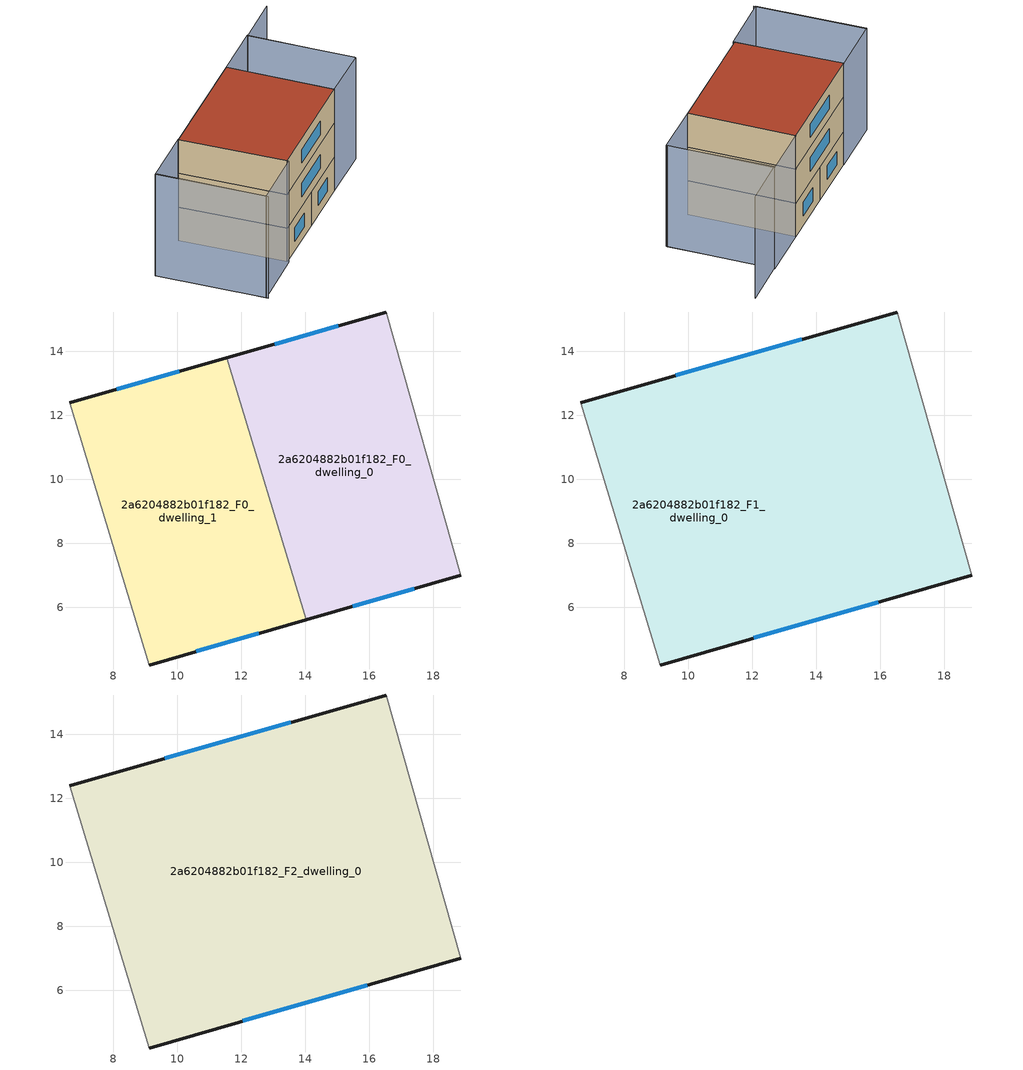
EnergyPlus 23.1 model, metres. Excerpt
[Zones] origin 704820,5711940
2a6204882b01f182_F0_dwelling_0
 floor ground (EU_floor_Construction): 16.53,15.23 18.87,7.01 14.04,5.61 11.55,13.8 z0
 wall outside (EU_wall_Construction): 16.53,15.23 11.55,13.8 / 14.04,5.61 18.87,7.01 z0:3
 wall adiabatic (EU_wall_Construction): 18.87,7.01 16.53,15.23 z0:3
 wall to 2a6204882b01f182_F0_dwelling_1 (EU_wall_Construction): 11.55,13.8 14.04,5.61 z0:3
 window (EU_Window_Construction): 15.03,14.8 13.05,14.23 / 15.49,6.03 17.42,6.59 z0.9:2.1
2a6204882b01f182_F0_dwelling_1
 floor ground (EU_floor_Construction): 11.55,13.8 14.04,5.61 9.13,4.2 6.64,12.39 z0
 wall outside (EU_wall_Construction): 11.55,13.8 6.64,12.39 / 9.13,4.2 14.04,5.61 z0:3
 wall adiabatic (EU_wall_Construction): 6.64,12.39 9.13,4.2 z0:3
 window (EU_Window_Construction): 10.07,13.38 8.12,12.82 / 10.6,4.62 12.56,5.19 z0.9:2.1
2a6204882b01f182_F1_dwelling_0
 floor to 2a6204882b01f182_F0_dwelling_0 (EU_floor_Construction): 16.53,15.23 18.87,7.01 14.03,5.61 11.55,13.8 z3
 floor to 2a6204882b01f182_F0_dwelling_1 (EU_floor_Construction): 11.55,13.8 14.03,5.61 9.13,4.2 6.64,12.39 z3
 wall outside (EU_wall_Construction): 16.53,15.23 6.64,12.39 / 9.13,4.2 18.87,7.01 z3:6
 wall adiabatic (EU_wall_Construction): 6.64,12.39 9.13,4.2 / 18.87,7.01 16.53,15.23 z3:6
 window (EU_Window_Construction): 13.56,14.38 9.62,13.25 / 12.06,5.04 15.94,6.16 z3.9:5.1
2a6204882b01f182_F2_dwelling_0
 floor to 2a6204882b01f182_F1_dwelling_0 (EU_floor_Construction): 16.53,15.23 18.87,7.01 9.13,4.2 6.64,12.39 z6
 wall outside (EU_wall_Construction): 16.53,15.23 6.64,12.39 / 9.13,4.2 18.87,7.01 z6:9
 wall adiabatic (EU_wall_Construction): 6.64,12.39 9.13,4.2 / 18.87,7.01 16.53,15.23 z6:9
 window (EU_Window_Construction): 13.56,14.38 9.62,13.25 / 12.06,5.04 15.94,6.16 z6.9:8.1
 roof outside (EU_roof_Construction): 18.87,7.01 16.53,15.23 6.64,12.39 9.13,4.2 z9
shading: 1.95,11.05 4.4,2.51 / 23.22,8.33 20.84,16.42 / 20.84,16.42 24.92,17.62 / 4.35,2.68 1.88,11.03 / 1.88,11.03 6.68,12.45 / 6.68,12.45 9.16,4.1 / 9.16,4.1 4.35,2.68 / 18.87,7.01 16.53,15.23 / 16.53,15.23 20.9,16.47 / 20.9,16.47 23.24,8.25 / 23.24,8.25 18.87,7.01 z0:9
[Building]
EU S2 Campaign: North Axis=0; Terrain=City; Solar Distribution=FullExterior
[Site:Location]
London: Latitude=51.5; Longitude=-0.5; Time Zone=0; Elevation=25
[SizingPeriod:WeatherFileDays]
AnnualSizingPeriod: Begin Month=1; Begin Day of Month=1; End Month=12; End Day of Month=31; Day of Week for Start Day=Monday; Use Weather File Daylight Saving Period=No; Use Weather File Rain and Snow Indicators=No
[MATERIAL]
EU_InternalMass_Material: Roughness=MediumRough; Thickness=0.1; Conductivity=1; Density=1800; Specific Heat=900; Thermal Absorptance=0.9; Solar Absorptance=0.7; Visible Absorptance=0.7
[MATERIAL:NOMASS] Roughness=MediumRough; Thermal Absorptance=0.9; Solar Absorptance=0.7; Visible Absorptance=0.7
Name | Thermal Resistance
EU_wall_NoMass | 0.56902
EU_roof_NoMass | 2.50178
EU_floor_NoMass | 1.93
[WINDOWMATERIAL:SIMPLEGLAZINGSYSTEM]
EU_Window_SimpleGlazing: UFactor=3.61057; Solar Heat Gain Coefficient=0.76; Visible Transmittance=0.76
[CONSTRUCTION]
EU_wall_Construction: EU_wall_NoMass
EU_roof_Construction: EU_roof_NoMass
EU_floor_Construction: EU_floor_NoMass
EU_Window_Construction: EU_Window_SimpleGlazing
EU_InternalMass_Construction: EU_InternalMass_Material
[ZONE] Type=1; Multiplier=1; Ceiling Height=autocalculate; Floor Area=autocalculate; Part of Total Floor Area=Yes
Name | Volume
2a6204882b01f182_F0_dwelling_0 | 131.126
2a6204882b01f182_F1_dwelling_0 | 262.259
2a6204882b01f182_F2_dwelling_0 | 262.273
2a6204882b01f182_F0_dwelling_1 | 131.132
[INTERNALMASS] Construction=EU_InternalMass_Construction
Name | Zone or ZoneList | Surface Area
2a6204882b01f182_F0_dwelling_0_EU_InternalMass | 2a6204882b01f182_F0_dwelling_0 | 43.7085
2a6204882b01f182_F0_dwelling_1_EU_InternalMass | 2a6204882b01f182_F0_dwelling_1 | 43.711
2a6204882b01f182_F1_dwelling_0_EU_InternalMass | 2a6204882b01f182_F1_dwelling_0 | 87.4244
2a6204882b01f182_F2_dwelling_0_EU_InternalMass | 2a6204882b01f182_F2_dwelling_0 | 87.4244
[OTHEREQUIPMENT] Fuel Type=Electricity; Design Level Calculation Method=Watts/Area; Power per Zone Floor Area=1; Fraction Latent=0; Fraction Radiant=0; Fraction Lost=0; Carbon Dioxide Generation Rate=0; EndUse Subcategory=EU_Step8_InternalGains
Name | Zone or ZoneList or Space or SpaceList | Schedule
EU_Step8_InternalGain_2a6204882b01f182_F0_dwelling_0_f000 | 2a6204882b01f182_F0_dwelling_0 | EU_Step8_GainSchedule_2a6204882b01f182_F0_dwelling_0_f000
EU_Step8_InternalGain_2a6204882b01f182_F0_dwelling_1_f000 | 2a6204882b01f182_F0_dwelling_1 | EU_Step8_GainSchedule_2a6204882b01f182_F0_dwelling_1_f000
EU_Step8_InternalGain_2a6204882b01f182_F1_dwelling_0_f000 | 2a6204882b01f182_F1_dwelling_0 | EU_Step8_GainSchedule_2a6204882b01f182_F1_dwelling_0_f000
EU_Step8_InternalGain_2a6204882b01f182_F2_dwelling_0_f000 | 2a6204882b01f182_F2_dwelling_0 | EU_Step8_GainSchedule_2a6204882b01f182_F2_dwelling_0_f000
[ZONEVENTILATION:DESIGNFLOWRATE] Schedule=EU_AlwaysOn; Design Flow Rate Calculation Method=AirChanges/Hour; Air Changes per Hour=0.471031; Ventilation Type=Natural; Fan Pressure Rise=0; Fan Total Efficiency=1; Constant Term Coefficient=1; Temperature Term Coefficient=0; Velocity Term Coefficient=0; Velocity Squared Term Coefficient=0; Minimum Indoor Temperature=-100; Maximum Indoor Temperature=100; Delta Temperature=-100; Minimum Outdoor Temperature=-100; Maximum Outdoor Temperature=100; Maximum Wind Speed=40
Name | Zone or ZoneList or Space or SpaceList
EU_ConstantAir_2a6204882b01f182_F0_dwelling_0 | 2a6204882b01f182_F0_dwelling_0
EU_ConstantAir_2a6204882b01f182_F0_dwelling_1 | 2a6204882b01f182_F0_dwelling_1
EU_ConstantAir_2a6204882b01f182_F1_dwelling_0 | 2a6204882b01f182_F1_dwelling_0
EU_ConstantAir_2a6204882b01f182_F2_dwelling_0 | 2a6204882b01f182_F2_dwelling_0
[HVACTEMPLATE:THERMOSTAT] Constant Heating Setpoint=20; Constant Cooling Setpoint=50
EU_HeatOnly_2a6204882b01f182_F0_dwelling_0; EU_HeatOnly_2a6204882b01f182_F0_dwelling_1; EU_HeatOnly_2a6204882b01f182_F1_dwelling_0; EU_HeatOnly_2a6204882b01f182_F2_dwelling_0
[HVACTEMPLATE:ZONE:IDEALLOADSAIRSYSTEM] System Availability Schedule=EU_AlwaysOn; Maximum Heating Supply Air Temperature=50; Minimum Cooling Supply Air Temperature=13; Maximum Heating Supply Air Humidity Ratio=0.0156; Minimum Cooling Supply Air Humidity Ratio=0.0077; Heating Limit=NoLimit; Cooling Limit=NoLimit; Heating Availability Schedule=EU_AlwaysOn; Cooling Availability Schedule=EU_CoolingOff; Dehumidification Control Type=ConstantSensibleHeatRatio; Cooling Sensible Heat Ratio=0.7; Dehumidification Setpoint=60; Humidification Control Type=None; Humidification Setpoint=30; Outdoor Air Method=None; Outdoor Air Flow Rate per Person=0.00944; Outdoor Air Flow Rate per Zone Floor Area=0; Outdoor Air Flow Rate per Zone=0; Demand Controlled Ventilation Type=None; Outdoor Air Economizer Type=NoEconomizer; Heat Recovery Type=None; Sensible Heat Recovery Effectiveness=0.7; Latent Heat Recovery Effectiveness=0.65
Name | Template Thermostat
2a6204882b01f182_F0_dwelling_0 | EU_HeatOnly_2a6204882b01f182_F0_dwelling_0
2a6204882b01f182_F0_dwelling_1 | EU_HeatOnly_2a6204882b01f182_F0_dwelling_1
2a6204882b01f182_F1_dwelling_0 | EU_HeatOnly_2a6204882b01f182_F1_dwelling_0
2a6204882b01f182_F2_dwelling_0 | EU_HeatOnly_2a6204882b01f182_F2_dwelling_0
[SIZING:ZONE] Zone Cooling Design Supply Air Temperature Input Method=SupplyAirTemperature; Zone Cooling Design Supply Air Temperature=13; Zone Heating Design Supply Air Temperature Input Method=SupplyAirTemperature; Zone Heating Design Supply Air Temperature=50; Zone Cooling Design Supply Air Humidity Ratio=0.008; Zone Heating Design Supply Air Humidity Ratio=0.008; Cooling Design Air Flow Method=DesignDay; Cooling Design Air Flow Rate=0; Cooling Minimum Air Flow per Zone Floor Area=0.000762; Cooling Minimum Air Flow=0; Cooling Minimum Air Flow Fraction=0.2; Heating Design Air Flow Method=DesignDay; Heating Design Air Flow Rate=0; Heating Maximum Air Flow per Zone Floor Area=0.002032; Heating Maximum Air Flow=0.141576; Heating Maximum Air Flow Fraction=0.3; Account for Dedicated Outdoor Air System=No; Dedicated Outdoor Air System Control Strategy=NeutralSupplyAir; Dedicated Outdoor Air Low Setpoint Temperature for Design=autosize; Dedicated Outdoor Air High Setpoint Temperature for Design=autosize; Zone Load Sizing Method=Sensible Load Only No Latent Load; Zone Latent Cooling Design Supply Air Humidity Ratio Input Method=HumidityRatioDifference; Zone Cooling Design Supply Air Humidity Ratio Difference=0.005; Zone Latent Heating Design Supply Air Humidity Ratio Input Method=HumidityRatioDifference; Zone Humidification Design Supply Air Humidity Ratio Difference=0.005
2a6204882b01f182_F0_dwelling_0; 2a6204882b01f182_F0_dwelling_1; 2a6204882b01f182_F1_dwelling_0; 2a6204882b01f182_F2_dwelling_0
[SCHEDULE:CONSTANT]
Name | Hourly Value
EU_AlwaysOn | 1
EU_CoolingOff | 0
[SCHEDULE:FILE] Column Number=1; Rows to Skip at Top=0; Number of Hours of Data=8760; Column Separator=Comma; Interpolate to Timestep=No; Minutes per Item=60; Adjust Schedule for Daylight Savings=Yes
Name | File
EU_Step8_GainSchedule_2a6204882b01f182_F0_dwelling_0_f000 | ../../schedules/2a6204882b01f182/2a6204882b01f182_F0_dwelling_0_f000_gain.csv
EU_Step8_GainSchedule_2a6204882b01f182_F0_dwelling_1_f000 | ../../schedules/2a6204882b01f182/2a6204882b01f182_F0_dwelling_1_f000_gain.csv
EU_Step8_GainSchedule_2a6204882b01f182_F1_dwelling_0_f000 | ../../schedules/2a6204882b01f182/2a6204882b01f182_F1_dwelling_0_f000_gain.csv
EU_Step8_GainSchedule_2a6204882b01f182_F2_dwelling_0_f000 | ../../schedules/2a6204882b01f182/2a6204882b01f182_F2_dwelling_0_f000_gain.csv
